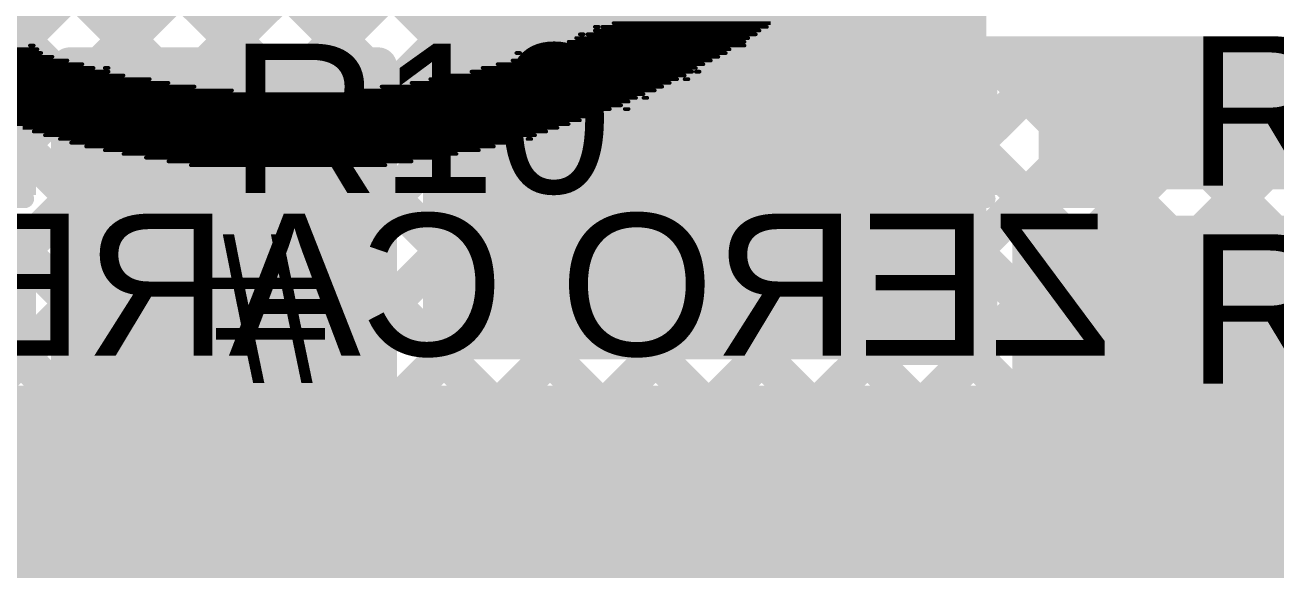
# Model space of a CAD drawing. Header units: millimetres. Extents: x -0.33 to 3.26, y -0.12 to 2.83.
# Drawn here: x 1.8287 to 2.1631, y -0.0965 to 0.0515 of the extents above; entities that cross this region are included whole.
import ezdxf

# ---------------------------------------------------------------- set-up
doc = ezdxf.new("R2010")
doc.units = ezdxf.units.MM
doc.header["$MEASUREMENT"] = 0
for name, color, linetype in [('BottomLayer', 5, 'Continuous'), ('BottomOverlay', 54, 'Continuous'), ('TopLayer', 1, 'Continuous'), ('TopOverlay', 2, 'Continuous'), ('TopPaste', 8, 'Continuous'), ('TopSolder', 216, 'Continuous')]:
    doc.layers.add(name, color=color, linetype=linetype)
doc.styles.add('Arial', font='', dxfattribs={"height": 0.2})
doc.styles.get('Arial').set_extended_font_data('Arial')

# ---------------------------------------------------------------- blocks, each defined once
blk = doc.blocks.new('R__0402_143')
at = {"layer": 'TopLayer'}
for points in [[(-0.0275, -0.0125), (-0.0275, 0.0125), (-0.0095, 0.0125), (-0.0095, -0.0125)], [(0.0095, -0.0125), (0.0095, 0.0125), (0.0275, 0.0125), (0.0275, -0.0125)]]:
    blk.add_hatch(color=1, dxfattribs=at).paths.add_polyline_path(points)
at = {"layer": 'TopPaste'}
for points in [[(-0.0275, -0.0125), (-0.0275, 0.0125), (-0.0095, 0.0125), (-0.0095, -0.0125)], [(0.0095, -0.0125), (0.0095, 0.0125), (0.0275, 0.0125), (0.0275, -0.0125)]]:
    blk.add_hatch(color=8, dxfattribs=at).paths.add_polyline_path(points)
at = {"layer": 'TopSolder'}
for points in [[(-0.0315, -0.0165), (-0.0315, 0.0165), (-0.0055, 0.0165), (-0.0055, -0.0165)], [(0.0055, -0.0165), (0.0055, 0.0165), (0.0315, 0.0165), (0.0315, -0.0165)]]:
    blk.add_hatch(color=216, dxfattribs=at).paths.add_polyline_path(points)
at = {"layer": 'TopOverlay', "const_width": 0.005}
for points in [[(-0.0085, 0.0175), (-0.0325, 0.0175)], [(-0.0325, 0.0175), (-0.0325, -0.0175)], [(0.0325, 0.0175), (0.0085, 0.0175)], [(0.0325, 0.0175), (0.0325, -0.0175)], [(-0.0085, -0.0175), (-0.0325, -0.0175)], [(0.0325, -0.0175), (0.0085, -0.0175)]]:
    blk.add_lwpolyline(points, dxfattribs=at)
at = {"layer": 'TopOverlay', "const_width": 0.0025}
for points in [[(-0.03375, 0.0175, 1), (-0.03125, 0.0175, 1)], [(-0.03375, 0.0175, 1), (-0.03125, 0.0175, 1)], [(-0.00975, 0.0175, 1), (-0.00725, 0.0175, 1)], [(0.00725, 0.0175, 1), (0.00975, 0.0175, 1)], [(0.03125, 0.0175, 1), (0.03375, 0.0175, 1)], [(0.03125, 0.0175, 1), (0.03375, 0.0175, 1)], [(-0.03375, -0.0175, 1), (-0.03125, -0.0175, 1)], [(-0.03375, -0.0175, 1), (-0.03125, -0.0175, 1)], [(-0.00975, -0.0175, 1), (-0.00725, -0.0175, 1)], [(0.00725, -0.0175, 1), (0.00975, -0.0175, 1)], [(0.03125, -0.0175, 1), (0.03375, -0.0175, 1)], [(0.03125, -0.0175, 1), (0.03375, -0.0175, 1)]]:
    blk.add_lwpolyline(points, format="xyb", close=True, dxfattribs=at)
blk = doc.blocks.new('R__0402_205')
at = {"layer": 'TopLayer'}
for points in [[(-0.0275, -0.0125), (-0.0275, 0.0125), (-0.0095, 0.0125), (-0.0095, -0.0125)], [(0.0095, -0.0125), (0.0095, 0.0125), (0.0275, 0.0125), (0.0275, -0.0125)]]:
    blk.add_hatch(color=1, dxfattribs=at).paths.add_polyline_path(points)
at = {"layer": 'TopPaste'}
for points in [[(-0.0275, -0.0125), (-0.0275, 0.0125), (-0.0095, 0.0125), (-0.0095, -0.0125)], [(0.0095, -0.0125), (0.0095, 0.0125), (0.0275, 0.0125), (0.0275, -0.0125)]]:
    blk.add_hatch(color=8, dxfattribs=at).paths.add_polyline_path(points)
at = {"layer": 'TopSolder'}
for points in [[(-0.0315, -0.0165), (-0.0315, 0.0165), (-0.0055, 0.0165), (-0.0055, -0.0165)], [(0.0055, -0.0165), (0.0055, 0.0165), (0.0315, 0.0165), (0.0315, -0.0165)]]:
    blk.add_hatch(color=216, dxfattribs=at).paths.add_polyline_path(points)
at = {"layer": 'TopOverlay', "const_width": 0.005}
for points in [[(-0.0325, 0.0175), (-0.0085, 0.0175)], [(-0.0325, -0.0175), (-0.0325, 0.0175)], [(0.0085, 0.0175), (0.0325, 0.0175)], [(0.0325, -0.0175), (0.0325, 0.0175)], [(-0.0325, -0.0175), (-0.0085, -0.0175)], [(0.0085, -0.0175), (0.0325, -0.0175)]]:
    blk.add_lwpolyline(points, dxfattribs=at)
at = {"layer": 'TopOverlay', "const_width": 0.0025}
for points in [[(-0.03375, 0.0175, 1), (-0.03125, 0.0175, 1)], [(-0.03375, 0.0175, 1), (-0.03125, 0.0175, 1)], [(-0.00975, 0.0175, 1), (-0.00725, 0.0175, 1)], [(0.00725, 0.0175, 1), (0.00975, 0.0175, 1)], [(0.03125, 0.0175, 1), (0.03375, 0.0175, 1)], [(0.03125, 0.0175, 1), (0.03375, 0.0175, 1)], [(-0.03375, -0.0175, 1), (-0.03125, -0.0175, 1)], [(-0.03375, -0.0175, 1), (-0.03125, -0.0175, 1)], [(-0.00975, -0.0175, 1), (-0.00725, -0.0175, 1)], [(0.00725, -0.0175, 1), (0.00975, -0.0175, 1)], [(0.03125, -0.0175, 1), (0.03375, -0.0175, 1)], [(0.03125, -0.0175, 1), (0.03375, -0.0175, 1)]]:
    blk.add_lwpolyline(points, format="xyb", close=True, dxfattribs=at)
blk = doc.blocks.new('R__0402_206')
at = {"layer": 'TopLayer'}
for points in [[(-0.0275, -0.0125), (-0.0275, 0.0125), (-0.0095, 0.0125), (-0.0095, -0.0125)], [(0.0095, -0.0125), (0.0095, 0.0125), (0.0275, 0.0125), (0.0275, -0.0125)]]:
    blk.add_hatch(color=1, dxfattribs=at).paths.add_polyline_path(points)
at = {"layer": 'TopPaste'}
for points in [[(-0.0275, -0.0125), (-0.0275, 0.0125), (-0.0095, 0.0125), (-0.0095, -0.0125)], [(0.0095, -0.0125), (0.0095, 0.0125), (0.0275, 0.0125), (0.0275, -0.0125)]]:
    blk.add_hatch(color=8, dxfattribs=at).paths.add_polyline_path(points)
at = {"layer": 'TopSolder'}
for points in [[(-0.0315, -0.0165), (-0.0315, 0.0165), (-0.0055, 0.0165), (-0.0055, -0.0165)], [(0.0055, -0.0165), (0.0055, 0.0165), (0.0315, 0.0165), (0.0315, -0.0165)]]:
    blk.add_hatch(color=216, dxfattribs=at).paths.add_polyline_path(points)
at = {"layer": 'TopOverlay', "const_width": 0.005}
for points in [[(-0.0085, 0.0175), (-0.0325, 0.0175)], [(-0.0325, 0.0175), (-0.0325, -0.0175)], [(0.0325, 0.0175), (0.0085, 0.0175)], [(0.0325, 0.0175), (0.0325, -0.0175)], [(-0.0085, -0.0175), (-0.0325, -0.0175)], [(0.0325, -0.0175), (0.0085, -0.0175)]]:
    blk.add_lwpolyline(points, dxfattribs=at)
at = {"layer": 'TopOverlay', "const_width": 0.0025}
for points in [[(-0.03375, 0.0175, 1), (-0.03125, 0.0175, 1)], [(-0.03375, 0.0175, 1), (-0.03125, 0.0175, 1)], [(-0.00975, 0.0175, 1), (-0.00725, 0.0175, 1)], [(0.00725, 0.0175, 1), (0.00975, 0.0175, 1)], [(0.03125, 0.0175, 1), (0.03375, 0.0175, 1)], [(0.03125, 0.0175, 1), (0.03375, 0.0175, 1)], [(-0.03375, -0.0175, 1), (-0.03125, -0.0175, 1)], [(-0.03375, -0.0175, 1), (-0.03125, -0.0175, 1)], [(-0.00975, -0.0175, 1), (-0.00725, -0.0175, 1)], [(0.00725, -0.0175, 1), (0.00975, -0.0175, 1)], [(0.03125, -0.0175, 1), (0.03375, -0.0175, 1)], [(0.03125, -0.0175, 1), (0.03375, -0.0175, 1)]]:
    blk.add_lwpolyline(points, format="xyb", close=True, dxfattribs=at)
blk = doc.blocks.new('C__0402_256')
at = {"layer": 'TopLayer'}
for points in [[(-0.0275, -0.0125), (-0.0275, 0.0125), (-0.0095, 0.0125), (-0.0095, -0.0125)], [(0.0095, -0.0125), (0.0095, 0.0125), (0.0275, 0.0125), (0.0275, -0.0125)]]:
    blk.add_hatch(color=1, dxfattribs=at).paths.add_polyline_path(points)
at = {"layer": 'TopPaste'}
for points in [[(-0.0275, -0.0125), (-0.0275, 0.0125), (-0.0095, 0.0125), (-0.0095, -0.0125)], [(0.0095, -0.0125), (0.0095, 0.0125), (0.0275, 0.0125), (0.0275, -0.0125)]]:
    blk.add_hatch(color=8, dxfattribs=at).paths.add_polyline_path(points)
at = {"layer": 'TopSolder'}
for points in [[(-0.0315, -0.0165), (-0.0315, 0.0165), (-0.0055, 0.0165), (-0.0055, -0.0165)], [(0.0055, -0.0165), (0.0055, 0.0165), (0.0315, 0.0165), (0.0315, -0.0165)]]:
    blk.add_hatch(color=216, dxfattribs=at).paths.add_polyline_path(points)
at = {"layer": 'TopOverlay', "const_width": 0.005}
for points in [[(-0.0325, 0.0175), (-0.0325, -0.0175)], [(-0.0085, 0.0175), (-0.0325, 0.0175)], [(0.0325, 0.0175), (0.0085, 0.0175)], [(0.0325, 0.0175), (0.0325, -0.0175)], [(-0.0085, -0.0175), (-0.0325, -0.0175)], [(0.0325, -0.0175), (0.0085, -0.0175)]]:
    blk.add_lwpolyline(points, dxfattribs=at)
at = {"layer": 'TopOverlay', "const_width": 0.0025}
for points in [[(-0.03375, 0.0175, 1), (-0.03125, 0.0175, 1)], [(-0.03375, 0.0175, 1), (-0.03125, 0.0175, 1)], [(-0.00975, 0.0175, 1), (-0.00725, 0.0175, 1)], [(0.00725, 0.0175, 1), (0.00975, 0.0175, 1)], [(0.03125, 0.0175, 1), (0.03375, 0.0175, 1)], [(0.03125, 0.0175, 1), (0.03375, 0.0175, 1)], [(-0.03375, -0.0175, 1), (-0.03125, -0.0175, 1)], [(-0.03375, -0.0175, 1), (-0.03125, -0.0175, 1)], [(-0.00975, -0.0175, 1), (-0.00725, -0.0175, 1)], [(0.00725, -0.0175, 1), (0.00975, -0.0175, 1)], [(0.03125, -0.0175, 1), (0.03375, -0.0175, 1)], [(0.03125, -0.0175, 1), (0.03375, -0.0175, 1)]]:
    blk.add_lwpolyline(points, format="xyb", close=True, dxfattribs=at)

msp = doc.modelspace()

# ---------------------------------------------------------------- hatches: boundary and pattern name
at = {"layer": 'TopLayer'}
for points in [[(1.9351, -0.038), (2.0856, -0.038), (2.0856, 0.1145), (1.9351, 0.1145)], [(1.8456, -0.0795), (1.9211, -0.0795), (1.9211, 0.04), (1.8456, 0.04)], [(2.1026, 0.0075), (2.2161, 0.0075), (2.2161, 0.04), (2.1026, 0.04)], [(2.1026, -0.0595), (2.3691, -0.0595), (2.3691, -0.002), (2.1026, -0.002)], [(1.6921, -0.0965), (3.015, -0.0965), (3.015, -0.0475), (1.6921, -0.0475)]]:
    msp.add_hatch(color=1, dxfattribs=at).paths.add_polyline_path(points)

# ---------------------------------------------------------------- linework, layer by layer
at = {"layer": 'BottomLayer', "const_width": 0.01}
for points in [[(1.66404, 0.21118), (1.96122, -0.086)], [(1.69233, 0.21118), (1.98951, -0.086)], [(1.69391, -0.086), (1.99109, 0.21118)], [(1.72061, 0.21118), (2.01779, -0.086)], [(1.74889, 0.21118), (2.04607, -0.086)], [(1.77718, 0.21118), (2.07436, -0.086)], [(1.80546, 0.21118), (2.10264, -0.086)], [(1.83375, 0.21118), (2.0011, 0.04383)], [(2.06161, -0.086), (2.35879, 0.21118)], [(2.08989, -0.086), (2.38707, 0.21118)], [(2.11818, -0.086), (2.41536, 0.21118)], [(2.14646, -0.086), (2.44364, 0.21118)], [(2.0011, 0.0435), (2.0011, 0.2015)], [(1.72219, -0.086), (2.0011, 0.1929)], [(1.661, 0.18594), (1.93294, -0.086)], [(1.75048, -0.086), (2.0011, 0.16462)], [(1.661, 0.15765), (1.90465, -0.086)], [(1.77876, -0.086), (2.0011, 0.13634)], [(1.661, 0.12937), (1.87637, -0.086)], [(1.80705, -0.086), (2.0011, 0.10805)], [(1.661, 0.10108), (1.84808, -0.086)], [(1.83533, -0.086), (2.0011, 0.07977)], [(1.86362, -0.086), (2.0011, 0.05148)], [(1.8919, -0.086), (2.0214, 0.0435)], [(1.92019, -0.086), (2.04969, 0.0435)], [(1.94847, -0.086), (2.07797, 0.0435)], [(1.97675, -0.086), (2.10625, 0.0435)], [(2.0011, 0.0435), (2.1731, 0.0435)], [(2.00143, 0.0435), (2.13093, -0.086)], [(2.00504, -0.086), (2.13454, 0.0435)], [(2.02971, 0.0435), (2.15921, -0.086)], [(2.03332, -0.086), (2.16282, 0.0435)], [(2.058, 0.0435), (2.1875, -0.086)], [(2.08628, 0.0435), (2.21578, -0.086)], [(2.11456, 0.0435), (2.24406, -0.086)], [(2.14285, 0.0435), (2.27235, -0.086)], [(1.661, -0.086), (3.05473, -0.086)]]:
    msp.add_lwpolyline(points, dxfattribs=at)
at = {"layer": 'BottomLayer', "const_width": 0.005}
for points in [[(1.9986, 0.05148, 1), (2.0036, 0.05148, 1)], [(1.9986, 0.04383, 1), (2.0036, 0.04383, 1)], [(1.9986, 0.0435, 1), (2.0036, 0.0435, 1)], [(1.9986, 0.0435, 1), (2.0036, 0.0435, 1)], [(1.99893, 0.0435, 1), (2.00393, 0.0435, 1)], [(2.0189, 0.0435, 1), (2.0239, 0.0435, 1)], [(2.02721, 0.0435, 1), (2.03221, 0.0435, 1)], [(2.04719, 0.0435, 1), (2.05219, 0.0435, 1)], [(2.0555, 0.0435, 1), (2.0605, 0.0435, 1)], [(2.07547, 0.0435, 1), (2.08047, 0.0435, 1)], [(2.08378, 0.0435, 1), (2.08878, 0.0435, 1)], [(2.10375, 0.0435, 1), (2.10875, 0.0435, 1)], [(2.11206, 0.0435, 1), (2.11706, 0.0435, 1)], [(2.13204, 0.0435, 1), (2.13704, 0.0435, 1)], [(2.14035, 0.0435, 1), (2.14535, 0.0435, 1)], [(2.16032, 0.0435, 1), (2.16532, 0.0435, 1)], [(1.83283, -0.086, 1), (1.83783, -0.086, 1)], [(1.84558, -0.086, 1), (1.85058, -0.086, 1)], [(1.86112, -0.086, 1), (1.86612, -0.086, 1)], [(1.87387, -0.086, 1), (1.87887, -0.086, 1)], [(1.8894, -0.086, 1), (1.8944, -0.086, 1)], [(1.90215, -0.086, 1), (1.90715, -0.086, 1)], [(1.91769, -0.086, 1), (1.92269, -0.086, 1)], [(1.93044, -0.086, 1), (1.93544, -0.086, 1)], [(1.94597, -0.086, 1), (1.95097, -0.086, 1)], [(1.95872, -0.086, 1), (1.96372, -0.086, 1)], [(1.97425, -0.086, 1), (1.97925, -0.086, 1)], [(1.98701, -0.086, 1), (1.99201, -0.086, 1)], [(2.00254, -0.086, 1), (2.00754, -0.086, 1)], [(2.01529, -0.086, 1), (2.02029, -0.086, 1)], [(2.03082, -0.086, 1), (2.03582, -0.086, 1)], [(2.04357, -0.086, 1), (2.04857, -0.086, 1)], [(2.05911, -0.086, 1), (2.06411, -0.086, 1)], [(2.07186, -0.086, 1), (2.07686, -0.086, 1)], [(2.08739, -0.086, 1), (2.09239, -0.086, 1)], [(2.10014, -0.086, 1), (2.10514, -0.086, 1)], [(2.11568, -0.086, 1), (2.12068, -0.086, 1)], [(2.12843, -0.086, 1), (2.13343, -0.086, 1)], [(2.14396, -0.086, 1), (2.14896, -0.086, 1)], [(2.15671, -0.086, 1), (2.16171, -0.086, 1)]]:
    msp.add_lwpolyline(points, format="xyb", close=True, dxfattribs=at)
at = {"layer": 'BottomOverlay', "const_width": 0.001}
for points in [[(1.981, 0.051), (1.982, 0.051)], [(1.981, 0.05), (2.025, 0.05)], [(1.983, 0.051), (2.027, 0.051)], [(1.986, 0.052), (2.028, 0.052)], [(1.974, 0.047), (2.021, 0.047)], [(1.976, 0.048), (2.022, 0.048)], [(1.977, 0.049), (1.978, 0.049)], [(1.979, 0.049), (2.024, 0.049)], [(1.783, 0.045), (1.832, 0.045)], [(1.784, 0.044), (1.833, 0.044)], [(1.785, 0.043), (1.836, 0.043)], [(1.83, 0.046), (1.831, 0.046)], [(1.96, 0.044), (1.961, 0.044)], [(1.962, 0.043), (2.014, 0.043)], [(1.965, 0.044), (2.016, 0.044)], [(1.968, 0.045), (2.017, 0.045)], [(1.971, 0.046), (2.021, 0.046)], [(1.788, 0.042), (1.84, 0.042)], [(1.789, 0.041), (1.844, 0.041)], [(1.791, 0.04), (1.847, 0.04)], [(1.85, 0.04), (1.851, 0.04)], [(1.951, 0.04), (2.008, 0.04)], [(1.955, 0.041), (2.01, 0.041)], [(1.959, 0.042), (2.012, 0.042)], [(1.793, 0.039), (1.851, 0.039)], [(1.794, 0.038), (1.855, 0.038)], [(1.797, 0.037), (1.862, 0.037)], [(1.937, 0.037), (2.003, 0.037)], [(1.942, 0.038), (2.005, 0.038)], [(1.948, 0.039), (2.007, 0.039)], [(2.005, 0.037), (2.006, 0.037)], [(2.008, 0.039), (2.009, 0.039)], [(1.799, 0.036), (1.867, 0.036)], [(1.8, 0.035), (1.874, 0.035)], [(1.803, 0.034), (1.884, 0.034)], [(1.805, 0.033), (1.994, 0.033)], [(1.916, 0.034), (1.997, 0.034)], [(1.924, 0.035), (1.999, 0.035)], [(1.932, 0.036), (2.001, 0.036)], [(1.806, 0.032), (1.992, 0.032)], [(1.809, 0.031), (1.99, 0.031)], [(1.812, 0.03), (1.988, 0.03)], [(1.994, 0.032), (1.995, 0.032)], [(1.814, 0.029), (1.985, 0.029)], [(1.816, 0.028), (1.982, 0.028)], [(1.819, 0.027), (1.98, 0.027)], [(1.989, 0.029), (1.99, 0.029)], [(1.821, 0.026), (1.977, 0.026)], [(1.825, 0.025), (1.974, 0.025)], [(1.828, 0.024), (1.971, 0.024)], [(1.831, 0.023), (1.968, 0.023)], [(1.979, 0.026), (1.98, 0.026)], [(1.834, 0.022), (1.965, 0.022)], [(1.838, 0.021), (1.961, 0.021)], [(1.841, 0.02), (1.958, 0.02)], [(1.963, 0.021), (1.964, 0.021)], [(1.845, 0.019), (1.954, 0.019)], [(1.85, 0.018), (1.95, 0.018)], [(1.855, 0.017), (1.944, 0.017)], [(1.861, 0.016), (1.938, 0.016)], [(1.867, 0.015), (1.932, 0.015)], [(1.873, 0.014), (1.925, 0.014)]]:
    msp.add_lwpolyline(points, dxfattribs=at)
at = {"layer": 'BottomOverlay', "const_width": 0.0005}
for points in [[(1.98075, 0.051, 1), (1.98125, 0.051, 1)], [(1.98075, 0.05, 1), (1.98125, 0.05, 1)], [(1.98175, 0.051, 1), (1.98225, 0.051, 1)], [(1.98275, 0.051, 1), (1.98325, 0.051, 1)], [(1.98575, 0.052, 1), (1.98625, 0.052, 1)], [(2.02475, 0.05, 1), (2.02525, 0.05, 1)], [(2.02675, 0.051, 1), (2.02725, 0.051, 1)], [(1.97375, 0.047, 1), (1.97425, 0.047, 1)], [(1.97575, 0.048, 1), (1.97625, 0.048, 1)], [(1.97675, 0.049, 1), (1.97725, 0.049, 1)], [(1.97775, 0.049, 1), (1.97825, 0.049, 1)], [(1.97875, 0.049, 1), (1.97925, 0.049, 1)], [(2.02075, 0.047, 1), (2.02125, 0.047, 1)], [(2.02175, 0.048, 1), (2.02225, 0.048, 1)], [(2.02375, 0.049, 1), (2.02425, 0.049, 1)], [(1.82975, 0.046, 1), (1.83025, 0.046, 1)], [(1.83075, 0.046, 1), (1.83125, 0.046, 1)], [(1.83175, 0.045, 1), (1.83225, 0.045, 1)], [(1.83275, 0.044, 1), (1.83325, 0.044, 1)], [(1.83575, 0.043, 1), (1.83625, 0.043, 1)], [(1.95975, 0.044, 1), (1.96025, 0.044, 1)], [(1.96075, 0.044, 1), (1.96125, 0.044, 1)], [(1.96175, 0.043, 1), (1.96225, 0.043, 1)], [(1.96475, 0.044, 1), (1.96525, 0.044, 1)], [(1.96775, 0.045, 1), (1.96825, 0.045, 1)], [(1.97075, 0.046, 1), (1.97125, 0.046, 1)], [(2.01375, 0.043, 1), (2.01425, 0.043, 1)], [(2.01575, 0.044, 1), (2.01625, 0.044, 1)], [(2.01675, 0.045, 1), (2.01725, 0.045, 1)], [(2.02075, 0.046, 1), (2.02125, 0.046, 1)], [(1.83975, 0.042, 1), (1.84025, 0.042, 1)], [(1.84375, 0.041, 1), (1.84425, 0.041, 1)], [(1.84675, 0.04, 1), (1.84725, 0.04, 1)], [(1.84975, 0.04, 1), (1.85025, 0.04, 1)], [(1.85075, 0.04, 1), (1.85125, 0.04, 1)], [(1.95075, 0.04, 1), (1.95125, 0.04, 1)], [(1.95475, 0.041, 1), (1.95525, 0.041, 1)], [(1.95875, 0.042, 1), (1.95925, 0.042, 1)], [(2.00775, 0.04, 1), (2.00825, 0.04, 1)], [(2.00975, 0.041, 1), (2.01025, 0.041, 1)], [(2.01175, 0.042, 1), (2.01225, 0.042, 1)], [(1.85075, 0.039, 1), (1.85125, 0.039, 1)], [(1.85475, 0.038, 1), (1.85525, 0.038, 1)], [(1.86175, 0.037, 1), (1.86225, 0.037, 1)], [(1.93675, 0.037, 1), (1.93725, 0.037, 1)], [(1.94175, 0.038, 1), (1.94225, 0.038, 1)], [(1.94775, 0.039, 1), (1.94825, 0.039, 1)], [(2.00275, 0.037, 1), (2.00325, 0.037, 1)], [(2.00475, 0.038, 1), (2.00525, 0.038, 1)], [(2.00475, 0.037, 1), (2.00525, 0.037, 1)], [(2.00575, 0.037, 1), (2.00625, 0.037, 1)], [(2.00675, 0.039, 1), (2.00725, 0.039, 1)], [(2.00775, 0.039, 1), (2.00825, 0.039, 1)], [(2.00875, 0.039, 1), (2.00925, 0.039, 1)], [(1.86675, 0.036, 1), (1.86725, 0.036, 1)], [(1.87375, 0.035, 1), (1.87425, 0.035, 1)], [(1.88375, 0.034, 1), (1.88425, 0.034, 1)], [(1.91575, 0.034, 1), (1.91625, 0.034, 1)], [(1.92375, 0.035, 1), (1.92425, 0.035, 1)], [(1.93175, 0.036, 1), (1.93225, 0.036, 1)], [(1.99375, 0.033, 1), (1.99425, 0.033, 1)], [(1.99675, 0.034, 1), (1.99725, 0.034, 1)], [(1.99875, 0.035, 1), (1.99925, 0.035, 1)], [(2.00075, 0.036, 1), (2.00125, 0.036, 1)], [(1.98775, 0.03, 1), (1.98825, 0.03, 1)], [(1.98975, 0.031, 1), (1.99025, 0.031, 1)], [(1.99175, 0.032, 1), (1.99225, 0.032, 1)], [(1.99375, 0.032, 1), (1.99425, 0.032, 1)], [(1.99475, 0.032, 1), (1.99525, 0.032, 1)], [(1.97975, 0.027, 1), (1.98025, 0.027, 1)], [(1.98175, 0.028, 1), (1.98225, 0.028, 1)], [(1.98475, 0.029, 1), (1.98525, 0.029, 1)], [(1.98875, 0.029, 1), (1.98925, 0.029, 1)], [(1.98975, 0.029, 1), (1.99025, 0.029, 1)], [(1.83075, 0.023, 1), (1.83125, 0.023, 1)], [(1.96775, 0.023, 1), (1.96825, 0.023, 1)], [(1.97075, 0.024, 1), (1.97125, 0.024, 1)], [(1.97375, 0.025, 1), (1.97425, 0.025, 1)], [(1.97675, 0.026, 1), (1.97725, 0.026, 1)], [(1.97875, 0.026, 1), (1.97925, 0.026, 1)], [(1.97975, 0.026, 1), (1.98025, 0.026, 1)], [(1.83375, 0.022, 1), (1.83425, 0.022, 1)], [(1.83775, 0.021, 1), (1.83825, 0.021, 1)], [(1.84075, 0.02, 1), (1.84125, 0.02, 1)], [(1.95775, 0.02, 1), (1.95825, 0.02, 1)], [(1.96075, 0.021, 1), (1.96125, 0.021, 1)], [(1.96275, 0.021, 1), (1.96325, 0.021, 1)], [(1.96375, 0.021, 1), (1.96425, 0.021, 1)], [(1.96475, 0.022, 1), (1.96525, 0.022, 1)], [(1.84475, 0.019, 1), (1.84525, 0.019, 1)], [(1.84975, 0.018, 1), (1.85025, 0.018, 1)], [(1.85475, 0.017, 1), (1.85525, 0.017, 1)], [(1.94375, 0.017, 1), (1.94425, 0.017, 1)], [(1.94975, 0.018, 1), (1.95025, 0.018, 1)], [(1.95375, 0.019, 1), (1.95425, 0.019, 1)], [(1.86075, 0.016, 1), (1.86125, 0.016, 1)], [(1.86675, 0.015, 1), (1.86725, 0.015, 1)], [(1.87275, 0.014, 1), (1.87325, 0.014, 1)], [(1.92475, 0.014, 1), (1.92525, 0.014, 1)], [(1.93175, 0.015, 1), (1.93225, 0.015, 1)], [(1.93775, 0.016, 1), (1.93825, 0.016, 1)]]:
    msp.add_lwpolyline(points, format="xyb", close=True, dxfattribs=at)
at = {"layer": 'TopLayer', "const_width": 0.01}
for points in [[(1.8406, -0.01567), (1.89677, 0.0405)], [(1.8406, -0.04113), (1.92223, 0.0405)], [(1.8406, 0.03524), (1.84586, 0.0405)], [(1.8406, 0.0405), (1.9231, 0.0405)], [(1.8406, 0.00978), (1.87132, 0.0405)], [(1.8406, -0.05), (1.8406, 0.0405)], [(1.85734, 0.0405), (1.9231, -0.02526)], [(1.8828, 0.0405), (1.9231, 0.0002)], [(1.90825, 0.0405), (1.9231, 0.02565)], [(1.9231, -0.05), (1.9231, 0.0405)], [(1.8406, 0.03179), (1.95439, -0.082)], [(1.82518, -0.082), (1.9231, 0.01591)], [(1.8406, 0.00633), (1.92893, -0.082)], [(2.07974, -0.082), (2.15724, -0.0045)], [(2.0976, -0.03869), (2.13179, -0.0045)], [(2.0976, -0.0045), (2.1681, -0.0045)], [(2.0976, -0.01323), (2.10633, -0.0045)], [(2.0976, -0.05), (2.0976, -0.0045)], [(2.1052, -0.082), (2.1827, -0.0045)], [(2.10599, -0.0045), (2.18349, -0.082)], [(2.13065, -0.082), (2.20815, -0.0045)], [(2.13145, -0.0045), (2.20895, -0.082)], [(2.15611, -0.082), (2.23361, -0.0045)], [(2.1569, -0.0045), (2.2344, -0.082)], [(1.85064, -0.082), (1.9231, -0.00954)], [(1.8406, -0.01912), (1.90348, -0.082)], [(2.0976, -0.02157), (2.15803, -0.082)], [(1.8761, -0.082), (1.9231, -0.035)], [(1.8406, -0.04458), (1.87802, -0.082)], [(2.0976, -0.04702), (2.13258, -0.082)], [(1.7056, -0.05), (1.8406, -0.05)], [(1.79511, -0.05), (1.82711, -0.082)], [(1.79973, -0.082), (1.83173, -0.05)], [(1.82056, -0.05), (1.85256, -0.082)], [(1.90155, -0.082), (1.93355, -0.05)], [(1.9231, -0.05), (2.0976, -0.05)], [(1.92701, -0.082), (1.95901, -0.05)], [(1.94784, -0.05), (1.97984, -0.082)], [(1.95246, -0.082), (1.98446, -0.05)], [(1.9733, -0.05), (2.0053, -0.082)], [(1.97792, -0.082), (2.00992, -0.05)], [(1.99875, -0.05), (2.03075, -0.082)], [(2.00338, -0.082), (2.03538, -0.05)], [(2.02421, -0.05), (2.05621, -0.082)], [(2.02883, -0.082), (2.06083, -0.05)], [(2.04967, -0.05), (2.08167, -0.082)], [(2.05429, -0.082), (2.08629, -0.05)], [(2.07512, -0.05), (2.10712, -0.082)], [(0.502, -0.082), (3.05004, -0.082)]]:
    msp.add_lwpolyline(points, dxfattribs=at)
at = {"layer": 'TopLayer', "const_width": 0.005}
for points in [[(1.8381, 0.0405, 1), (1.8431, 0.0405, 1)], [(1.8381, 0.0405, 1), (1.8431, 0.0405, 1)], [(1.84336, 0.0405, 1), (1.84836, 0.0405, 1)], [(1.85484, 0.0405, 1), (1.85984, 0.0405, 1)], [(1.86882, 0.0405, 1), (1.87382, 0.0405, 1)], [(1.8803, 0.0405, 1), (1.8853, 0.0405, 1)], [(1.89427, 0.0405, 1), (1.89927, 0.0405, 1)], [(1.90575, 0.0405, 1), (1.91075, 0.0405, 1)], [(1.91973, 0.0405, 1), (1.92473, 0.0405, 1)], [(1.9206, 0.0405, 1), (1.9256, 0.0405, 1)], [(1.9206, 0.0405, 1), (1.9256, 0.0405, 1)], [(1.8381, 0.03524, 1), (1.8431, 0.03524, 1)], [(1.8381, 0.03179, 1), (1.8431, 0.03179, 1)], [(1.9206, 0.02565, 1), (1.9256, 0.02565, 1)], [(1.9206, 0.01591, 1), (1.9256, 0.01591, 1)], [(1.8381, 0.00978, 1), (1.8431, 0.00978, 1)], [(1.8381, 0.00633, 1), (1.8431, 0.00633, 1)], [(1.9206, 0.0002, 1), (1.9256, 0.0002, 1)], [(2.0951, -0.0045, 1), (2.1001, -0.0045, 1)], [(2.0951, -0.0045, 1), (2.1001, -0.0045, 1)], [(2.10349, -0.0045, 1), (2.10849, -0.0045, 1)], [(2.10383, -0.0045, 1), (2.10883, -0.0045, 1)], [(2.12895, -0.0045, 1), (2.13395, -0.0045, 1)], [(2.12929, -0.0045, 1), (2.13429, -0.0045, 1)], [(2.1544, -0.0045, 1), (2.1594, -0.0045, 1)], [(2.15474, -0.0045, 1), (2.15974, -0.0045, 1)], [(1.9206, -0.00954, 1), (1.9256, -0.00954, 1)], [(2.0951, -0.01323, 1), (2.1001, -0.01323, 1)], [(1.8381, -0.01567, 1), (1.8431, -0.01567, 1)], [(1.8381, -0.01912, 1), (1.8431, -0.01912, 1)], [(2.0951, -0.02157, 1), (2.1001, -0.02157, 1)], [(1.9206, -0.02526, 1), (1.9256, -0.02526, 1)], [(1.9206, -0.035, 1), (1.9256, -0.035, 1)], [(1.8381, -0.04113, 1), (1.8431, -0.04113, 1)], [(2.0951, -0.03869, 1), (2.1001, -0.03869, 1)], [(1.8381, -0.04458, 1), (1.8431, -0.04458, 1)], [(2.0951, -0.04702, 1), (2.1001, -0.04702, 1)], [(1.82923, -0.05, 1), (1.83423, -0.05, 1)], [(1.8381, -0.05, 1), (1.8431, -0.05, 1)], [(1.8381, -0.05, 1), (1.8431, -0.05, 1)], [(1.9206, -0.05, 1), (1.9256, -0.05, 1)], [(1.9206, -0.05, 1), (1.9256, -0.05, 1)], [(1.93105, -0.05, 1), (1.93605, -0.05, 1)], [(1.94534, -0.05, 1), (1.95034, -0.05, 1)], [(1.95651, -0.05, 1), (1.96151, -0.05, 1)], [(1.9708, -0.05, 1), (1.9758, -0.05, 1)], [(1.98196, -0.05, 1), (1.98696, -0.05, 1)], [(1.99625, -0.05, 1), (2.00125, -0.05, 1)], [(2.00742, -0.05, 1), (2.01242, -0.05, 1)], [(2.02171, -0.05, 1), (2.02671, -0.05, 1)], [(2.03288, -0.05, 1), (2.03788, -0.05, 1)], [(2.04717, -0.05, 1), (2.05217, -0.05, 1)], [(2.05833, -0.05, 1), (2.06333, -0.05, 1)], [(2.07262, -0.05, 1), (2.07762, -0.05, 1)], [(2.08379, -0.05, 1), (2.08879, -0.05, 1)], [(2.0951, -0.05, 1), (2.1001, -0.05, 1)], [(2.0951, -0.05, 1), (2.1001, -0.05, 1)], [(1.82268, -0.082, 1), (1.82768, -0.082, 1)], [(1.82461, -0.082, 1), (1.82961, -0.082, 1)], [(1.84814, -0.082, 1), (1.85314, -0.082, 1)], [(1.85006, -0.082, 1), (1.85506, -0.082, 1)], [(1.8736, -0.082, 1), (1.8786, -0.082, 1)], [(1.87552, -0.082, 1), (1.88052, -0.082, 1)], [(1.89905, -0.082, 1), (1.90405, -0.082, 1)], [(1.90098, -0.082, 1), (1.90598, -0.082, 1)], [(1.92451, -0.082, 1), (1.92951, -0.082, 1)], [(1.92643, -0.082, 1), (1.93143, -0.082, 1)], [(1.94996, -0.082, 1), (1.95496, -0.082, 1)], [(1.95189, -0.082, 1), (1.95689, -0.082, 1)], [(1.97542, -0.082, 1), (1.98042, -0.082, 1)], [(1.97734, -0.082, 1), (1.98234, -0.082, 1)], [(2.00088, -0.082, 1), (2.00588, -0.082, 1)], [(2.0028, -0.082, 1), (2.0078, -0.082, 1)], [(2.02633, -0.082, 1), (2.03133, -0.082, 1)], [(2.02825, -0.082, 1), (2.03325, -0.082, 1)], [(2.05179, -0.082, 1), (2.05679, -0.082, 1)], [(2.05371, -0.082, 1), (2.05871, -0.082, 1)], [(2.07724, -0.082, 1), (2.08224, -0.082, 1)], [(2.07917, -0.082, 1), (2.08417, -0.082, 1)], [(2.1027, -0.082, 1), (2.1077, -0.082, 1)], [(2.10462, -0.082, 1), (2.10962, -0.082, 1)], [(2.12815, -0.082, 1), (2.13315, -0.082, 1)], [(2.13008, -0.082, 1), (2.13508, -0.082, 1)], [(2.15361, -0.082, 1), (2.15861, -0.082, 1)], [(2.15553, -0.082, 1), (2.16053, -0.082, 1)]]:
    msp.add_lwpolyline(points, format="xyb", close=True, dxfattribs=at)

# ---------------------------------------------------------------- block references
at = {"rotation": 180}
for name, p in [('R__0402_143', (1.8371, 0.0225)), ('R__0402_206', (2.0941, 0.0225)), ('C__0402_256', (1.8371, -0.0205))]:
    msp.add_blockref(name, p, dxfattribs=at)
msp.add_blockref('R__0402_205', (2.0941, -0.0195))

# ---------------------------------------------------------------- texts
at = {"layer": 'BottomOverlay', "style": 'Arial', "text_generation_flag": 2}
msp.add_text('ZERO CARBON FOOTPRINT', height=0.038, rotation=360, dxfattribs=at).set_placement((2.119, -0.037))
at = {"layer": 'TopOverlay', "style": 'Arial'}
for s, p in [('R10', (1.8831, 0.0065)), ('R8', (2.1391, 0.0085)), ('R9', (2.1391, -0.0445))]:
    msp.add_text(s, height=0.04, dxfattribs=at).set_placement(p)
at = {"layer": 'TopOverlay', "style": 'Arial', "text_generation_flag": 2}
msp.add_text('#', height=0.04, rotation=180, dxfattribs=at).set_placement((1.8781, -0.0045))

doc.saveas('drawing.dxf')
